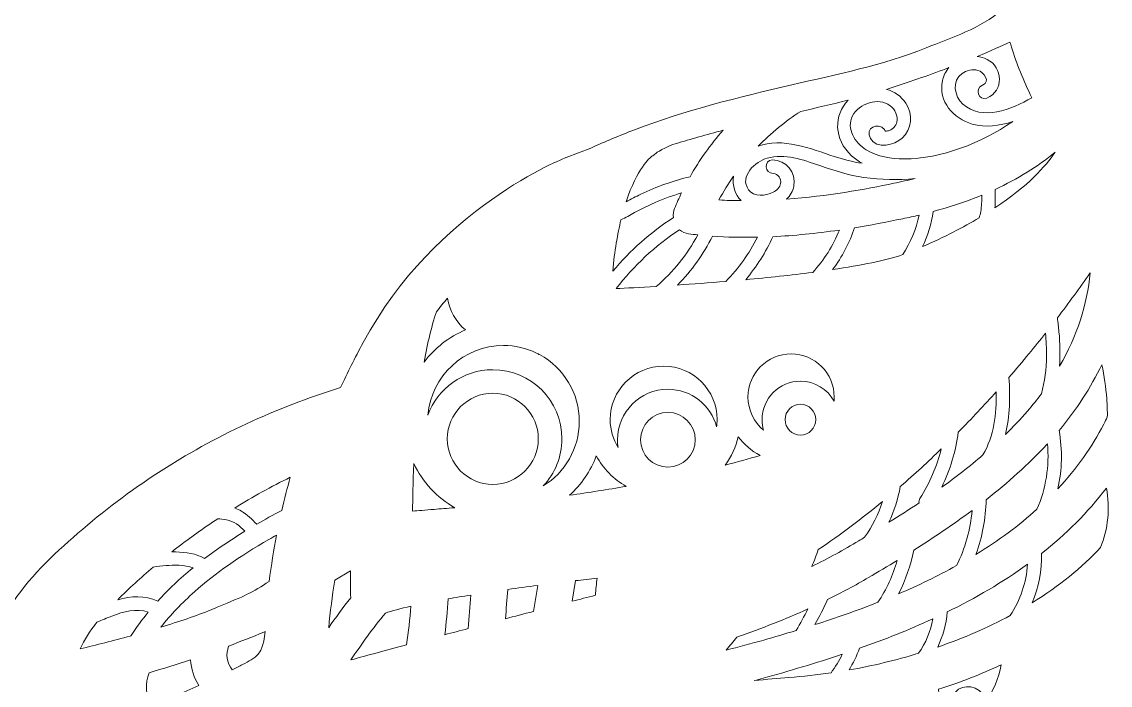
# Model space of a CAD drawing. Header units: millimetres. Extents: x -1630 to 1473, y -391 to 289.
# Drawn here: x 147.1 to 336.1, y -22.3 to 92.8 of the extents above; entities that cross this region are included whole.
import ezdxf

# ---------------------------------------------------------------- set-up
doc = ezdxf.new("R2010")
doc.units = ezdxf.units.MM
doc.header["$MEASUREMENT"] = 0
doc.layers.add('Layer 5', color=7, linetype='Continuous')

msp = doc.modelspace()

# ---------------------------------------------------------------- linework, layer by layer
at = {"layer": 'Layer 5', "lineweight": 0}
for points, knots in [([(424, -276.97), (423.98, -276.95), (423.96, -276.92), (423.93, -276.9), (423.85, -276.71), (423.76, -276.51), (423.67, -276.32), (423.49, -275.98), (423.31, -275.63), (423.12, -275.29), (422.86, -274.76), (422.6, -274.24), (422.34, -273.71), (417.76, -264.51), (412.2, -256.04), (404.69, -248.9), (394.69, -239.37), (383.04, -233.84), (369.02, -233.18), (373.71, -232.21), (378.4, -231.24), (383.74, -230.14), (381.82, -227.93), (380.14, -226.14), (378.62, -224.23), (372.33, -216.34), (366.17, -208.36), (359.82, -200.53), (354.65, -194.16), (348.36, -189.1), (340.79, -185.8), (338.7, -184.89), (336.45, -184.34), (333.35, -183.31), (337.23, -182.54), (340.15, -181.76), (343.12, -181.44), (346.18, -181.1), (349.3, -181.23), (352.56, -181.15), (352.34, -180.22), (352.33, -179.8), (352.15, -179.48), (351.83, -178.9), (351.46, -178.33), (351.03, -177.84), (342.37, -167.78), (334.06, -157.42), (323.76, -148.9), (313.95, -140.78), (303.38, -134.09), (290.87, -130.95), (281.17, -128.51), (271.53, -128.31), (261.84, -131.23), (256.04, -132.98), (250.89, -135.81), (246.35, -139.22), (241.21, -135.99), (236.45, -132.59), (231.33, -129.87), (221.38, -124.57), (210.93, -122.49), (199.99, -126.85), (196.67, -128.17), (193.42, -129.69), (190.16, -131.17), (185.28, -133.38), (180.27, -135.3), (174.84, -134.58), (172.17, -134.23), (169.56, -133.05), (167.06, -131.93), (164.94, -130.98), (164.54, -128.77), (163.88, -126.7), (163.28, -124.84), (162.19, -123.1), (161.14, -121.42), (160.2, -119.91), (159.03, -118.54), (157.86, -116.97), (162.22, -114.88), (164.4, -111.38), (165.68, -107.41), (167.6, -101.44), (168, -96.32), (168.84, -90.72), (169.23, -88.11), (168.9, -85.41), (169.03, -82.76), (169.05, -82.41), (169.93, -82.1), (171.07, -81.31), (169.11, -86), (171.42, -88.61), (173.88, -90.79), (184.76, -100.42), (197.52, -103.99), (211.83, -101.78), (215.96, -101.15), (220, -99.95), (224.07, -99), (224.91, -104.1), (226.43, -105.88), (231.38, -107.15), (233.03, -107.57), (234.78, -107.89), (236.48, -107.86), (239.38, -107.81), (242.28, -107.48), (245.17, -107.2), (254.79, -106.29), (263.38, -102.69), (271.04, -96.9), (273.88, -94.76), (276.45, -92.25), (279.61, -89.49), (282.38, -89.49), (285.79, -89.98), (288.99, -89.4), (299.51, -87.5), (307.45, -81.78), (313, -72.91), (315.35, -72.79), (318.11, -72.87), (320.65, -72.13), (330.64, -69.19), (336.73, -61.74), (341.84, -51.77), (349.07, -37.68), (345.85, -14.08), (345.54, -11.42), (350.23, -3.35), (349.69, 8.31), (348.43, 15.56), (349.11, 16.98), (349.68, 18.16), (349.91, 18.62), (355.65, 29.91), (361.17, 41.21), (363.94, 53.64), (366.69, 65.98), (367.31, 78.74), (366.45, 91.33), (366.36, 92.72), (366.25, 94.1), (366.12, 95.49), (364.89, 108.57), (362.91, 121.54), (359.48, 134.2), (356.32, 145.86), (351.88, 157.37), (346.66, 168.29), (343.67, 174.54), (340.05, 180.52), (335.53, 185.77), (339, 184.67), (343.13, 185.63), (345.19, 188.8), (347.02, 191.61), (346.09, 195.54), (342.67, 196.55), (341.34, 196.94), (339.38, 196.82), (339.01, 195.16), (338.66, 193.6), (340.16, 192.57), (341.53, 192.95), (341.75, 193.01), (341.92, 193.09), (342.07, 193.2), (342.14, 193.16), (342.2, 193.11), (342.26, 193.06), (342.62, 192.77), (342.77, 192.4), (342.8, 191.96), (342.87, 190.89), (341.99, 189.95), (341.15, 189.41), (339.31, 188.24), (337.11, 188.57), (335.26, 189.49), (333.26, 190.47), (331.53, 191.8), (329.66, 192.82), (329.8, 192.85), (329.94, 192.88), (330.08, 192.91), (335.04, 194.07), (338.08, 197.85), (337.58, 203.05), (337.15, 207.56), (332.66, 212.13), (327.97, 209.67), (327.62, 209.49), (327.29, 209.27), (326.99, 209.02), (328.23, 213.11), (328.16, 217.31), (326.65, 221.18), (325, 225.42), (321.93, 228.34), (318.82, 228.62), (316.78, 228.8), (314.98, 227.8), (313.75, 225.79), (312.63, 223.95), (313.51, 221.5), (314.53, 218.65), (316.13, 214.21), (318.12, 208.67), (314, 202.8), (310.86, 198.3), (307.46, 196.34), (305.74, 195.57), (304.48, 195.3), (303.23, 194.94), (302.02, 194.5), (302.02, 194.5), (300.87, 194.22), (300.87, 194.22), (303.93, 198.14), (307.29, 203.87), (307.52, 210.32), (307.96, 222.45), (302.82, 232.61), (293.78, 237.51), (288.42, 240.4), (282.56, 240.75), (279.19, 238.37), (276.99, 236.81), (276.05, 234.26), (276.53, 231.18), (276.97, 228.4), (279.89, 226.72), (283.59, 224.6), (289.36, 221.28), (296.55, 217.14), (297.5, 207.01), (298.04, 201.23), (297.13, 196.85), (296.15, 194), (296.68, 195.92), (296.95, 197.99), (296.75, 200.11), (295.92, 208.9), (291.24, 215.75), (284.23, 218.43), (279.98, 220.06), (275.75, 219.74), (273.46, 217.63), (271.96, 216.23), (271.49, 214.23), (272.16, 211.97), (272.77, 209.9), (275.18, 208.91), (277.97, 207.76), (282.34, 205.95), (287.77, 203.71), (289.37, 196.72), (290.6, 191.28), (289.73, 187.41), (289.14, 185.65), (288.98, 185.46), (288.82, 185.28), (288.66, 185.09), (287.38, 183.55), (286.34, 181.87), (285.4, 180.1), (284.44, 178.32), (284.14, 176.15), (282.98, 174.49), (281.68, 172.62), (279.43, 172.03), (277.57, 170.89), (275.67, 169.73), (273.98, 168.24), (272.57, 166.51), (269.8, 163.11), (268.18, 158.94), (266.98, 154.77), (266.86, 154.34), (267.01, 153.57), (267.31, 153.35), (267.64, 153.12), (268.37, 153.22), (268.79, 153.44), (271.14, 154.65), (273.07, 156.35), (275.58, 157.37), (278.24, 158.45), (281.06, 159.13), (283.93, 159.37), (284.73, 159.43), (285.55, 159.46), (286.32, 159.24), (287.09, 159.02), (287.77, 158.56), (288.43, 158.11), (292.16, 155.58), (296.11, 152.99), (300.6, 152.54), (305, 152.1), (309.22, 153.76), (313.5, 154.49), (319.79, 155.57), (329.14, 152.9), (332.69, 147.2), (333.51, 145.89), (333.97, 144.42), (334.2, 142.89), (334.16, 142.68), (334.17, 142.46), (334.29, 142.26), (334.39, 141.29), (334.42, 140.31), (334.39, 139.34), (334.18, 133.14), (333.15, 127.12), (331.31, 121.2), (329.25, 114.52), (327.17, 107.88), (323.5, 101.85), (321.85, 99.14), (319.78, 96.87), (317.35, 94.87), (313.46, 91.66), (308.72, 90.09), (304.14, 88.28), (296.62, 85.29), (288.68, 83.7), (280.84, 81.87), (271.6, 79.71), (262.41, 77.48), (253.52, 74.08), (250.96, 73.09), (248.43, 72.04), (245.95, 70.9), (245.95, 70.9), (241.68, 69.28), (241.68, 69.28), (241.46, 69.2), (218.95, 60.47), (206.41, 37.16), (204.97, 34.48), (203.66, 31.89), (202.46, 29.34), (191.31, 25.91), (180.65, 20.95), (170.86, 14.61), (165.96, 11.43), (161.28, 7.92), (156.88, 4.08), (152.51, 0.29), (148.21, -3.79), (145.06, -8.68), (142.38, -12.84), (140.54, -17.92), (141.42, -22.81), (137.79, -22.54), (134.3, -22.27), (130.82, -22.27), (124.67, -22.26), (118.89, -23.49), (115.62, -29.01), (109.94, -28.87), (104.64, -28.46), (99.36, -28.66), (92.41, -28.92), (86.13, -31.34), (80.96, -36.12), (72.34, -44.07), (78.66, -49.76), (78.62, -50.13), (76.27, -50.13), (73.89, -50.05), (71.51, -50.15), (66.48, -50.35), (61.46, -50.63), (56.43, -50.9), (47.52, -51.38), (39.22, -54.06), (31.59, -58.55), (23.49, -63.32), (17.44, -69.91), (14.39, -79.12), (12.07, -86.11), (11.17, -93.3), (10.58, -100.55), (10.23, -104.8), (10.3, -104.87), (6, -106.21), (0.67, -107.87), (-4.49, -109.88), (-9.3, -112.82), (-26.36, -123.25), (-35, -138.42), (-34.77, -158.39), (-34.7, -164.46), (-34.04, -170.57), (-33.13, -176.58), (-32.01, -183.87), (-32.48, -200.08), (-32.38, -200.81), (-29.72, -199.14), (-27.09, -197.41), (-24.44, -195.72), (-24.48, -196.71), (-24.9, -197.31), (-25.28, -197.94), (-27.8, -202.13), (-30.7, -206.15), (-32.76, -210.56), (-38.27, -222.32), (-39.86, -234.66), (-36.52, -247.31), (-34.73, -254.08), (-32.19, -260.65), (-30.09, -267.35), (-28.12, -273.65), (-26.3, -280.01), (-24.4, -286.34), (-23.98, -287.75), (-23.53, -289.16), (-22.81, -291.45), (-16.14, -281.11), (-7.29, -274.54), (2.56, -268.2), (2.56, -274.09), (2.57, -279.37), (2.56, -284.65), (2.55, -293.08), (3.83, -301.3), (6.69, -309.22), (9.68, -317.48), (14.24, -324.76), (21.55, -329.9), (26.53, -333.4), (31.65, -336.72), (36.87, -339.85), (43.38, -343.75), (56.15, -354.63), (57.44, -355.53), (58.69, -346.36), (60.72, -339.14), (62.38, -329.99), (63.56, -332.7), (64.57, -334.99), (65.56, -337.3), (71.06, -350.1), (78.27, -361.73), (88.53, -371.34), (98.85, -381.01), (110.9, -387.02), (125.07, -387.76), (132.19, -388.13), (139.4, -387.47), (146.52, -386.86), (152.76, -386.33), (158.94, -385.99), (165.14, -387.06), (166.63, -387.32), (168.15, -387.35), (169.55, -387.48), (167.62, -379.11), (165.76, -371.07), (163.91, -363.03), (165.31, -363.63), (166.18, -364.43), (167.02, -365.26), (173.1, -371.22), (179.64, -376.55), (186.81, -381.19), (199.26, -389.24), (212.84, -391.3), (227.2, -389.3), (234.79, -388.24), (242.32, -386.75), (249.86, -385.35), (257.89, -383.86), (265.89, -383.79), (273.87, -385.67), (275.72, -386.11), (277.52, -386.8), (279.98, -387.57), (279.53, -386.04), (275.77, -377.39), (274.82, -373.72), (273.25, -367.59), (272.29, -361.3), (271, -355.1), (270.38, -352.14), (269.59, -349.22), (268.87, -346.22), (272.45, -348.69), (275.66, -351.31), (279.23, -353.3), (292.43, -360.66), (306.43, -363.53), (321.37, -359.93), (329.54, -357.96), (337.24, -354.74), (344.68, -350.87), (355.85, -345.08), (380.26, -334.01), (381.32, -333.29), (370.33, -325.7), (364.86, -314.1), (356.23, -304.07), (367.04, -307.85), (376.91, -306.64), (386.59, -303.26), (392.33, -301.25), (397.96, -298.87), (403.53, -296.38), (414.88, -291.3), (429.66, -294.27), (430.64, -294.08), (428.36, -288.21), (426.18, -282.59), (424, -276.97)], [0, 0, 0, 0, 1, 1, 1, 2, 2, 2, 3, 3, 3, 4, 4, 4, 5, 5, 5, 6, 6, 6, 7, 7, 7, 8, 8, 8, 9, 9, 9, 10, 10, 10, 11, 11, 11, 12, 12, 12, 13, 13, 13, 14, 14, 14, 15, 15, 15, 16, 16, 16, 17, 17, 17, 18, 18, 18, 19, 19, 19, 20, 20, 20, 21, 21, 21, 22, 22, 22, 23, 23, 23, 24, 24, 24, 25, 25, 25, 26, 26, 26, 27, 27, 27, 28, 28, 28, 29, 29, 29, 30, 30, 30, 31, 31, 31, 32, 32, 32, 33, 33, 33, 34, 34, 34, 35, 35, 35, 36, 36, 36, 37, 37, 37, 38, 38, 38, 39, 39, 39, 40, 40, 40, 41, 41, 41, 42, 42, 42, 43, 43, 43, 44, 44, 44, 45, 45, 45, 46, 46, 46, 47, 47, 47, 48, 48, 48, 49, 49, 49, 50, 50, 50, 51, 51, 51, 52, 52, 52, 53, 53, 53, 54, 54, 54, 55, 55, 55, 56, 56, 56, 57, 57, 57, 58, 58, 58, 59, 59, 59, 60, 60, 60, 61, 61, 61, 62, 62, 62, 63, 63, 63, 64, 64, 64, 65, 65, 65, 66, 66, 66, 67, 67, 67, 68, 68, 68, 69, 69, 69, 70, 70, 70, 71, 71, 71, 72, 72, 72, 73, 73, 73, 74, 74, 74, 75, 75, 75, 76, 76, 76, 77, 77, 77, 78, 78, 78, 79, 79, 79, 80, 80, 80, 81, 81, 81, 82, 82, 82, 83, 83, 83, 84, 84, 84, 85, 85, 85, 86, 86, 86, 87, 87, 87, 88, 88, 88, 89, 89, 89, 90, 90, 90, 91, 91, 91, 92, 92, 92, 93, 93, 93, 94, 94, 94, 95, 95, 95, 96, 96, 96, 97, 97, 97, 98, 98, 98, 99, 99, 99, 100, 100, 100, 101, 101, 101, 102, 102, 102, 103, 103, 103, 104, 104, 104, 105, 105, 105, 106, 106, 106, 107, 107, 107, 108, 108, 108, 109, 109, 109, 110, 110, 110, 111, 111, 111, 112, 112, 112, 113, 113, 113, 114, 114, 114, 115, 115, 115, 116, 116, 116, 117, 117, 117, 118, 118, 118, 119, 119, 119, 120, 120, 120, 121, 121, 121, 122, 122, 122, 123, 123, 123, 124, 124, 124, 125, 125, 125, 126, 126, 126, 127, 127, 127, 128, 128, 128, 129, 129, 129, 130, 130, 130, 131, 131, 131, 132, 132, 132, 133, 133, 133, 134, 134, 134, 135, 135, 135, 136, 136, 136, 137, 137, 137, 138, 138, 138, 139, 139, 139, 140, 140, 140, 141, 141, 141, 142, 142, 142, 143, 143, 143, 144, 144, 144, 145, 145, 145, 146, 146, 146, 147, 147, 147, 148, 148, 148, 149, 149, 149, 150, 150, 150, 151, 151, 151, 152, 152, 152, 153, 153, 153, 154, 154, 154, 155, 155, 155, 156, 156, 156, 157, 157, 157, 158, 158, 158, 159, 159, 159, 160, 160, 160, 161, 161, 161, 162, 162, 162, 163, 163, 163, 164, 164, 164, 165, 165, 165, 166, 166, 166, 167, 167, 167, 168, 168, 168, 169, 169, 169, 170, 170, 170, 171, 171, 171, 172, 172, 172, 173, 173, 173, 174, 174, 174, 174]), ([(310.41, 83.86), (311.14, 84.39), (312.28, 84.62), (313.15, 84.39), (314.14, 84.12), (315.48, 82.43), (313.94, 81.8), (312.54, 81.23), (313.3, 79), (314.7, 79.58), (317.69, 80.8), (317.54, 84.92), (314.74, 86.3), (314.19, 86.58), (313.6, 86.74), (313.01, 86.8), (315.37, 87.78), (317.28, 88.63), (318.71, 89.3), (318.81, 88.95), (318.9, 88.66), (318.97, 88.44), (319.87, 85.55), (321.06, 82.61), (322.51, 79.64), (319.03, 77.6), (313.86, 75.54), (310.54, 78.54), (309.04, 79.9), (308.58, 82.53), (310.41, 83.86)], [0, 0, 0, 0, 1, 1, 1, 2, 2, 2, 3, 3, 3, 4, 4, 4, 5, 5, 5, 6, 6, 6, 7, 7, 7, 8, 8, 8, 9, 9, 9, 10, 10, 10, 10]), ([(291.39, 76.51), (292.52, 78.66), (295.87, 79.79), (297.9, 78.25), (298.72, 77.63), (299.34, 76.43), (299.07, 75.39), (298.9, 74.77), (298.38, 74.2), (297.8, 73.94), (297.63, 73.87), (297.33, 73.86), (297.08, 73.83), (297.04, 73.93), (297, 74.02), (296.93, 74.11), (295.75, 75.56), (293.51, 74.33), (294.49, 72.58), (295.59, 70.61), (298.67, 71.44), (299.98, 72.62), (301.73, 74.18), (301.88, 76.75), (300.64, 78.68), (299.84, 79.93), (298.63, 80.73), (297.27, 81.08), (297.48, 81.15), (297.69, 81.21), (297.89, 81.28), (301.76, 82.53), (305.17, 83.75), (308.12, 84.87), (307.57, 84.23), (307.16, 83.46), (306.99, 82.59), (306.25, 79.01), (308.88, 76.01), (312.18, 75.07), (314.49, 74.42), (316.91, 74.74), (319.2, 75.51), (313.6, 71.74), (306.9, 69.07), (300.33, 69.02), (298.08, 69), (295.7, 69.41), (293.76, 70.61), (291.86, 71.79), (290.22, 74.25), (291.39, 76.51)], [0, 0, 0, 0, 1, 1, 1, 2, 2, 2, 3, 3, 3, 4, 4, 4, 5, 5, 5, 6, 6, 6, 7, 7, 7, 8, 8, 8, 9, 9, 9, 10, 10, 10, 11, 11, 11, 12, 12, 12, 13, 13, 13, 14, 14, 14, 15, 15, 15, 16, 16, 16, 17, 17, 17, 17]), ([(282.39, 77.26), (285.13, 77.89), (287.92, 78.54), (290.61, 79.22), (288.11, 76.67), (288.08, 72.38), (291.22, 69.57), (291.8, 69.06), (292.41, 68.62), (293.06, 68.26), (291.42, 68.53), (289.8, 68.93), (288.21, 69.45), (284.33, 70.74), (279.06, 72.85), (274.99, 71.21), (277.2, 73.5), (279.68, 75.53), (282.39, 77.26)], [0, 0, 0, 0, 1, 1, 1, 2, 2, 2, 3, 3, 3, 4, 4, 4, 5, 5, 5, 6, 6, 6, 6]), ([(256.56, 69.49), (256.74, 69.59), (256.9, 69.71), (257.04, 69.86), (257.36, 70.12), (258.8, 71.09), (260.73, 71.68), (263.31, 72.47), (266.01, 73.24), (268.91, 74), (266.72, 71.52), (264.79, 68.81), (263.16, 65.93), (260.22, 65.24), (257.36, 64.22), (254.62, 62.9), (253.75, 62.48), (252.9, 62.04), (252.06, 61.59), (253.97, 67.35), (256.22, 69.23), (256.56, 69.49)], [0, 0, 0, 0, 1, 1, 1, 2, 2, 2, 3, 3, 3, 4, 4, 4, 5, 5, 5, 6, 6, 6, 7, 7, 7, 7]), ([(276.57, 69.16), (279.63, 70), (282.8, 68.87), (285.68, 67.86), (288.2, 66.98), (290.71, 66.2), (293.36, 65.81), (296.3, 65.38), (299.29, 65.32), (302.23, 65.62), (301.04, 65.33), (299.82, 65.05), (298.55, 64.79), (293.57, 63.76), (287.03, 62.56), (279.94, 62.04), (280.58, 62.64), (281.04, 63.4), (281.21, 64.31), (281.64, 66.66), (279.82, 68.88), (277.47, 68.84), (275.95, 68.81), (276.11, 66.46), (277.62, 66.49), (278.49, 66.5), (279.01, 65.56), (278.9, 64.77), (278.8, 64.05), (278.18, 63.55), (277.58, 63.23), (276.36, 62.57), (274.23, 62.41), (273.32, 63.68), (271.64, 65.99), (274.55, 68.61), (276.57, 69.16)], [0, 0, 0, 0, 1, 1, 1, 2, 2, 2, 3, 3, 3, 4, 4, 4, 5, 5, 5, 6, 6, 6, 7, 7, 7, 8, 8, 8, 9, 9, 9, 10, 10, 10, 11, 11, 11, 12, 12, 12, 12]), ([(326.54, 70.18), (324.93, 67.75), (321.86, 64.32), (316.09, 60.51), (316.2, 61.57), (316.19, 62.65), (316.14, 63.73), (320.07, 65.55), (323.54, 67.69), (326.54, 70.18)], [0, 0, 0, 0, 1, 1, 1, 2, 2, 2, 3, 3, 3, 3]), ([(272.04, 61.78), (270.76, 61.79), (269.48, 61.83), (268.19, 61.91), (268.95, 63.33), (269.8, 64.7), (270.71, 66.01), (270.49, 64.42), (270.96, 62.85), (272.04, 61.78)], [0, 0, 0, 0, 1, 1, 1, 2, 2, 2, 3, 3, 3, 3]), ([(251.17, 58.44), (251.62, 58.67), (252.04, 58.88), (252.35, 59.06), (253.89, 59.95), (255.46, 60.75), (257.09, 61.45), (258.59, 62.1), (260.12, 62.66), (261.69, 63.13), (261.26, 62.24), (260.86, 61.34), (260.49, 60.43), (260.29, 59.93), (260.22, 59.38), (260.27, 58.84), (256.31, 56.27), (252.77, 53.13), (249.74, 49.54), (250.07, 53.07), (250.58, 56), (251.17, 58.44)], [0, 0, 0, 0, 1, 1, 1, 2, 2, 2, 3, 3, 3, 4, 4, 4, 5, 5, 5, 6, 6, 6, 7, 7, 7, 7]), ([(313.64, 59.91), (313.57, 59.53), (313.48, 59.16), (313.37, 58.8), (310.63, 57.17), (307.38, 55.49), (303.55, 53.81), (304.44, 55.74), (305.07, 57.78), (305.41, 59.91), (308.42, 60.72), (311.22, 61.66), (313.82, 62.72), (313.84, 61.78), (313.8, 60.84), (313.64, 59.91)], [0, 0, 0, 0, 1, 1, 1, 2, 2, 2, 3, 3, 3, 4, 4, 4, 5, 5, 5, 5]), ([(300.12, 52.41), (297.13, 51.4), (292.82, 50.55), (287.93, 49.82), (289.57, 52.02), (290.86, 54.47), (291.75, 57.09), (294.42, 57.52), (297.21, 58.04), (300.13, 58.65), (300.13, 58.65), (300.13, 58.65), (300.13, 58.65), (301.09, 58.85), (302.02, 59.06), (302.94, 59.28), (302.42, 56.84), (301.47, 54.52), (300.12, 52.41)], [0, 0, 0, 0, 1, 1, 1, 2, 2, 2, 3, 3, 3, 4, 4, 4, 5, 5, 5, 6, 6, 6, 6]), ([(257.31, 46.9), (254.48, 46.73), (252.06, 46.6), (250.31, 46.52), (253.39, 50.5), (257.12, 53.94), (261.34, 56.73), (261.78, 56.35), (262.33, 56.1), (262.92, 56.02), (263.45, 55.96), (263.98, 55.9), (264.51, 55.84), (262.67, 52.42), (260.24, 49.41), (257.31, 46.9)], [0, 0, 0, 0, 1, 1, 1, 2, 2, 2, 3, 3, 3, 4, 4, 4, 5, 5, 5, 5]), ([(267.05, 55.62), (269.58, 55.44), (272.19, 55.38), (274.89, 55.44), (273.44, 52.6), (271.6, 50.03), (269.39, 47.77), (266.46, 47.52), (263.62, 47.32), (261.01, 47.14), (263.44, 49.63), (265.48, 52.48), (267.05, 55.62)], [0, 0, 0, 0, 1, 1, 1, 2, 2, 2, 3, 3, 3, 4, 4, 4, 4]), ([(284.47, 49.34), (280.71, 48.85), (276.73, 48.43), (272.83, 48.07), (274.72, 50.33), (276.31, 52.83), (277.56, 55.53), (281.19, 55.71), (285, 56.09), (289.1, 56.68), (288.02, 53.97), (286.45, 51.5), (284.47, 49.34)], [0, 0, 0, 0, 1, 1, 1, 2, 2, 2, 3, 3, 3, 4, 4, 4, 4]), ([(332.62, 49.24), (332.17, 43.81), (330.36, 38.3), (327.34, 33.06), (327.46, 35.04), (327.41, 37.02), (327.23, 39), (327.16, 39.82), (327.06, 40.64), (326.95, 41.45), (328.91, 44.02), (330.81, 46.62), (332.62, 49.24)], [0, 0, 0, 0, 1, 1, 1, 2, 2, 2, 3, 3, 3, 4, 4, 4, 4]), ([(219.12, 42.51), (219.74, 43.29), (220.39, 44.08), (221.07, 44.87), (221.4, 42.71), (222.5, 40.76), (224.16, 39.35), (221.31, 38.16), (218.84, 36.21), (217, 33.77), (217.59, 37.15), (218.3, 40.07), (219.12, 42.51)], [0, 0, 0, 0, 1, 1, 1, 2, 2, 2, 3, 3, 3, 4, 4, 4, 4]), ([(318.54, 31.11), (319.77, 32.53), (320.93, 33.91), (322.02, 35.23), (322.99, 36.4), (323.95, 37.59), (324.89, 38.79), (325.01, 37.46), (325.08, 36.12), (325.06, 34.79), (325.04, 32.6), (324.77, 30.39), (324.19, 28.28), (323.43, 27.27), (322.63, 26.26), (321.78, 25.28), (320.55, 23.87), (319.27, 22.53), (317.94, 21.23), (318.72, 24.39), (318.77, 27.76), (318.54, 31.11)], [0, 0, 0, 0, 1, 1, 1, 2, 2, 2, 3, 3, 3, 4, 4, 4, 5, 5, 5, 6, 6, 6, 7, 7, 7, 7]), ([(237.05, 35.06), (241.3, 32.74), (243.94, 28.31), (243.94, 23.48), (243.94, 18.75), (241.44, 14.6), (237.69, 12.28), (239.69, 14.42), (240.92, 17.3), (240.92, 20.46), (240.92, 27.07), (235.54, 32.45), (228.92, 32.45), (223.75, 32.45), (219.33, 29.17), (217.65, 24.57), (218.21, 31.32), (223.88, 36.65), (230.77, 36.65), (232.78, 36.65), (234.71, 36.21), (236.52, 35.33), (236.68, 35.22), (236.86, 35.12), (237.05, 35.06)], [0, 0, 0, 0, 1, 1, 1, 2, 2, 2, 3, 3, 3, 4, 4, 4, 5, 5, 5, 6, 6, 6, 7, 7, 7, 8, 8, 8, 8]), ([(275.93, 21.95), (274.26, 23.34), (273.23, 25.42), (273.23, 27.71), (273.23, 31.84), (276.59, 35.2), (280.72, 35.2), (284.85, 35.2), (288.2, 31.84), (288.2, 27.71), (288.2, 27.48), (288.19, 27.24), (288.17, 27.01), (287.03, 29.06), (284.84, 30.46), (282.34, 30.46), (278.66, 30.46), (275.67, 27.46), (275.67, 23.79), (275.67, 23.16), (275.75, 22.54), (275.93, 21.95)], [0, 0, 0, 0, 1, 1, 1, 2, 2, 2, 3, 3, 3, 4, 4, 4, 5, 5, 5, 6, 6, 6, 7, 7, 7, 7]), ([(258.59, 33.07), (263.71, 33.07), (267.87, 28.9), (267.87, 23.79), (267.87, 23.37), (267.84, 22.95), (267.78, 22.54), (266.79, 26.28), (263.38, 29.05), (259.32, 29.05), (254.5, 29.05), (250.57, 25.12), (250.57, 20.3), (250.57, 19.84), (250.61, 19.39), (250.68, 18.94), (249.8, 20.38), (249.3, 22.05), (249.3, 23.79), (249.3, 28.9), (253.47, 33.07), (258.59, 33.07)], [0, 0, 0, 0, 1, 1, 1, 2, 2, 2, 3, 3, 3, 4, 4, 4, 5, 5, 5, 6, 6, 6, 7, 7, 7, 7]), ([(334.66, 33.31), (335.09, 31.36), (335.39, 29.39), (335.52, 27.39), (335.59, 26.36), (335.65, 25.3), (335.62, 24.24), (335.43, 23.83), (335.23, 23.43), (335.02, 23.02), (332.97, 19.04), (330.3, 15.29), (327.04, 11.8), (327.79, 15.11), (327.86, 18.55), (327.25, 21.91), (330.28, 25.54), (332.76, 29.37), (334.66, 33.31)], [0, 0, 0, 0, 1, 1, 1, 2, 2, 2, 3, 3, 3, 4, 4, 4, 5, 5, 5, 6, 6, 6, 6]), ([(228.92, 12.55), (224.56, 12.55), (221.02, 16.1), (221.02, 20.46), (221.02, 24.82), (224.56, 28.36), (228.92, 28.36), (233.28, 28.36), (236.82, 24.82), (236.82, 20.46), (236.82, 16.1), (233.28, 12.55), (228.92, 12.55)], [0, 0, 0, 0, 1, 1, 1, 2, 2, 2, 3, 3, 3, 4, 4, 4, 4]), ([(314.03, 17.66), (311.74, 15.69), (309.33, 13.83), (306.87, 12.07), (308.34, 15.08), (309.3, 18.3), (309.75, 21.62), (312.1, 24), (314.3, 26.34), (316.33, 28.61), (316.42, 24.77), (315.94, 20.97), (314.03, 17.66)], [0, 0, 0, 0, 1, 1, 1, 2, 2, 2, 3, 3, 3, 4, 4, 4, 4]), ([(254.57, 20.3), (254.57, 22.92), (256.7, 25.05), (259.32, 25.05), (261.94, 25.05), (264.07, 22.92), (264.07, 20.3), (264.07, 17.68), (261.94, 15.55), (259.32, 15.55), (256.7, 15.55), (254.57, 17.68), (254.57, 20.3)], [0, 0, 0, 0, 1, 1, 1, 2, 2, 2, 3, 3, 3, 4, 4, 4, 4]), ([(282.34, 26.46), (283.81, 26.46), (285.01, 25.26), (285.01, 23.79), (285.01, 22.31), (283.81, 21.12), (282.34, 21.12), (280.86, 21.12), (279.67, 22.31), (279.67, 23.79), (279.67, 25.26), (280.86, 26.46), (282.34, 26.46)], [0, 0, 0, 0, 1, 1, 1, 2, 2, 2, 3, 3, 3, 4, 4, 4, 4]), ([(271.54, 20.82), (272.55, 19.48), (273.85, 18.37), (275.33, 17.57), (273.35, 16.99), (271.33, 16.43), (269.28, 15.91), (270.36, 17.37), (271.13, 19.04), (271.54, 20.82)], [0, 0, 0, 0, 1, 1, 1, 2, 2, 2, 3, 3, 3, 3]), ([(325.13, 19.5), (325.16, 19.54), (325.19, 19.57), (325.22, 19.6), (325.6, 15.73), (324.97, 11.83), (323.4, 8.23), (320.29, 5.43), (316.75, 2.81), (312.8, 0.4), (313.92, 3.43), (314.53, 6.63), (314.58, 9.89), (318.33, 12.83), (321.89, 16.01), (325.13, 19.5)], [0, 0, 0, 0, 1, 1, 1, 2, 2, 2, 3, 3, 3, 4, 4, 4, 5, 5, 5, 5]), ([(246.89, 17.49), (248.08, 15.28), (249.88, 13.45), (252.07, 12.21), (248.88, 11.65), (245.59, 11.14), (242.23, 10.67), (244.3, 12.53), (245.91, 14.88), (246.89, 17.49)], [0, 0, 0, 0, 1, 1, 1, 2, 2, 2, 3, 3, 3, 3]), ([(306.8, 18.7), (306.03, 15.69), (304.79, 12.8), (303.09, 10.12), (302.91, 9.85), (302.88, 9.58), (302.94, 9.35), (301.21, 8.19), (299.45, 7.07), (297.7, 5.97), (298.62, 7.94), (299.28, 10.03), (299.68, 12.18), (302.17, 14.34), (304.55, 16.53), (306.8, 18.7)], [0, 0, 0, 0, 1, 1, 1, 2, 2, 2, 3, 3, 3, 4, 4, 4, 5, 5, 5, 5]), ([(215.21, 16.16), (216.72, 12.96), (219.2, 10.27), (222.31, 8.51), (221, 8.4), (219.8, 8.3), (218.74, 8.22), (217.14, 8.09), (215.93, 8), (214.99, 7.91), (215, 9.93), (215.05, 12.81), (215.21, 16.16)], [0, 0, 0, 0, 1, 1, 1, 2, 2, 2, 3, 3, 3, 4, 4, 4, 4]), ([(192.28, 8.05), (190.75, 7.24), (189.3, 6.44), (187.92, 5.64), (187.13, 6.49), (186.29, 7.29), (185.28, 7.89), (184.91, 8.12), (184.51, 8.31), (184.1, 8.45), (187.23, 10.38), (190.45, 12.17), (193.76, 13.79), (193.22, 11.92), (192.74, 10.02), (192.28, 8.05)], [0, 0, 0, 0, 1, 1, 1, 2, 2, 2, 3, 3, 3, 4, 4, 4, 5, 5, 5, 5]), ([(322.6, -7.98), (323.7, -5.29), (324.26, -2.39), (324.2, 0.55), (328.4, 3.87), (332.22, 7.63), (335.48, 11.92), (336.12, 8.44), (335.76, 4.88), (334.45, 1.59), (331.23, -1.88), (327.26, -5.09), (322.6, -7.98)], [0, 0, 0, 0, 1, 1, 1, 2, 2, 2, 3, 3, 3, 4, 4, 4, 4]), ([(296.61, 9.59), (295.88, 7.38), (294.83, 5.29), (293.47, 3.37), (293.14, 3.17), (292.8, 2.97), (292.47, 2.77), (289.86, 1.19), (287.13, -0.29), (284.29, -1.69), (284.72, -0.74), (285.1, 0.24), (285.43, 1.23), (289.35, 3.88), (293.09, 6.69), (296.61, 9.59)], [0, 0, 0, 0, 1, 1, 1, 2, 2, 2, 3, 3, 3, 4, 4, 4, 5, 5, 5, 5]), ([(299.36, -6.45), (300.59, -4.05), (301.48, -1.51), (302.01, 1.14), (305.44, 3.3), (308.84, 5.58), (312.13, 8.02), (311.85, 4.69), (310.95, 1.45), (309.44, -1.55), (306.15, -3.37), (302.77, -4.99), (299.36, -6.45)], [0, 0, 0, 0, 1, 1, 1, 2, 2, 2, 3, 3, 3, 4, 4, 4, 4]), ([(174.05, 1.52), (176.35, 3.29), (178.71, 4.98), (181.15, 6.58), (181.62, 6.54), (182.12, 6.51), (182.65, 6.42), (183.93, 6.18), (184.97, 5.36), (185.87, 4.42), (184.59, 3.64), (183.37, 2.86), (182.21, 2.07), (181.05, 1.29), (179.94, 0.49), (178.88, -0.31), (177.43, 0.58), (175.59, 0.77), (173.85, 0.83), (173.63, 0.84), (173.4, 0.84), (173.18, 0.84), (173.47, 1.07), (173.76, 1.29), (174.05, 1.52)], [0, 0, 0, 0, 1, 1, 1, 2, 2, 2, 3, 3, 3, 4, 4, 4, 5, 5, 5, 6, 6, 6, 7, 7, 7, 8, 8, 8, 8]), ([(190.05, 3), (190.47, 3.25), (190.92, 3.5), (191.38, 3.75), (190.89, 1.19), (190.46, -1.46), (190.07, -4.3), (188.8, -5.11), (187.49, -5.94), (186.17, -6.58), (185.2, -7.04), (183.06, -7.94), (181.63, -8.53), (180.76, -8.9), (180.3, -9.09), (180.03, -9.22), (177.36, -10.26), (174.47, -11.25), (171.27, -12.23), (172.98, -10.07), (174.95, -8), (177.15, -6.06), (180.71, -2.9), (184.93, 0.06), (190.05, 3)], [0, 0, 0, 0, 1, 1, 1, 2, 2, 2, 3, 3, 3, 4, 4, 4, 5, 5, 5, 6, 6, 6, 7, 7, 7, 8, 8, 8, 8]), ([(169.93, -1.82), (170.67, -1.68), (171.42, -1.58), (172.18, -1.53), (173.46, -1.46), (175.4, -1.37), (176.87, -1.9), (174.59, -3.77), (172.55, -5.69), (170.73, -7.69), (168.47, -6.7), (166.11, -6.79), (163.79, -7.45), (165.74, -5.52), (167.79, -3.64), (169.93, -1.82)], [0, 0, 0, 0, 1, 1, 1, 2, 2, 2, 3, 3, 3, 4, 4, 4, 5, 5, 5, 5]), ([(284.85, -11.78), (285.63, -10.36), (286.36, -8.91), (287.05, -7.44), (289.5, -6.23), (291.87, -4.96), (294.16, -3.61), (295.82, -2.64), (297.49, -1.65), (299.15, -0.63), (298.41, -3.21), (297.29, -5.65), (295.79, -7.91), (292.11, -9.36), (288.43, -10.64), (284.85, -11.78)], [0, 0, 0, 0, 1, 1, 1, 2, 2, 2, 3, 3, 3, 4, 4, 4, 5, 5, 5, 5]), ([(318.77, -10.19), (314.86, -12.29), (310.63, -14.13), (306.18, -15.67), (307.1, -13.76), (307.65, -11.72), (307.82, -9.58), (312.74, -7.18), (317.44, -4.45), (321.79, -1.29), (321.54, -4.47), (320.51, -7.51), (318.77, -10.19)], [0, 0, 0, 0, 1, 1, 1, 2, 2, 2, 3, 3, 3, 4, 4, 4, 4]), ([(201.46, -4.06), (201.46, -4.06), (204.18, -2.45), (204.18, -2.45), (204.18, -4.1), (204.2, -5.66), (204.24, -7.11), (202.9, -8.81), (201.63, -10.57), (200.42, -12.32), (200.7, -9.58), (201.05, -6.82), (201.46, -4.06)], [0, 0, 0, 0, 1, 1, 1, 2, 2, 2, 3, 3, 3, 4, 4, 4, 4]), ([(242.71, -7.73), (242.71, -7.73), (243.3, -4.15), (243.3, -4.15), (244.53, -4.01), (245.78, -3.86), (247.04, -3.71), (246.9, -4.69), (246.8, -5.69), (246.73, -6.69), (245.35, -7.04), (244.01, -7.39), (242.71, -7.73)], [0, 0, 0, 0, 1, 1, 1, 2, 2, 2, 3, 3, 3, 4, 4, 4, 4]), ([(231.11, -10.76), (231.24, -9.07), (231.38, -7.37), (231.55, -5.68), (233.2, -5.45), (234.93, -5.21), (236.73, -4.98), (236.73, -4.98), (235.97, -9.49), (235.97, -9.49), (234.29, -9.93), (232.67, -10.35), (231.11, -10.76)], [0, 0, 0, 0, 1, 1, 1, 2, 2, 2, 3, 3, 3, 4, 4, 4, 4]), ([(225.09, -6.65), (224.92, -8.58), (224.77, -10.53), (224.64, -12.46), (223.23, -12.83), (221.88, -13.19), (220.59, -13.53), (220.83, -11.48), (221.02, -9.39), (221.16, -7.3), (222.39, -7.09), (223.71, -6.87), (225.09, -6.65)], [0, 0, 0, 0, 1, 1, 1, 2, 2, 2, 3, 3, 3, 4, 4, 4, 4]), ([(160.19, -11.37), (161.04, -10.98), (161.91, -10.63), (162.78, -10.29), (164.82, -9.49), (167, -8.92), (169.1, -9.59), (168.03, -10.9), (167.03, -12.27), (166.12, -13.68), (166.06, -13.71), (166.01, -13.74), (165.96, -13.77), (163.05, -14.56), (160.09, -15.3), (157.25, -16), (157.98, -14.45), (158.95, -12.93), (160.19, -11.37)], [0, 0, 0, 0, 1, 1, 1, 2, 2, 2, 3, 3, 3, 4, 4, 4, 5, 5, 5, 6, 6, 6, 6]), ([(210.26, -9.79), (211.37, -9.4), (212.86, -9), (214.71, -8.58), (214.53, -10.79), (214.27, -13.04), (213.96, -15.29), (210.35, -16.25), (207.11, -17.12), (204.29, -17.89), (206.11, -15.19), (208.11, -12.34), (210.26, -9.79)], [0, 0, 0, 0, 1, 1, 1, 2, 2, 2, 3, 3, 3, 4, 4, 4, 4]), ([(283.63, -9.06), (282.98, -10.33), (282.3, -11.57), (281.59, -12.8), (279.67, -13.38), (277.79, -13.93), (275.97, -14.45), (273.79, -15.07), (271.62, -15.65), (269.43, -16.2), (270.06, -15.47), (270.68, -14.72), (271.27, -13.94), (275.66, -12.44), (279.76, -10.82), (283.63, -9.06)], [0, 0, 0, 0, 1, 1, 1, 2, 2, 2, 3, 3, 3, 4, 4, 4, 5, 5, 5, 5]), ([(292.6, -15.89), (296.91, -14.37), (301.18, -12.68), (305.31, -10.77), (304.95, -12.92), (304.12, -14.94), (302.84, -16.76), (298.94, -17.95), (294.9, -18.92), (290.78, -19.65), (291.48, -18.45), (292.09, -17.2), (292.6, -15.89)], [0, 0, 0, 0, 1, 1, 1, 2, 2, 2, 3, 3, 3, 4, 4, 4, 4]), ([(188.17, -16.93), (187.52, -17.61), (186.56, -18.14), (185.46, -18.71), (184.89, -19), (184.31, -19.3), (183.68, -19.61), (182.74, -18.41), (182.5, -16.88), (183.05, -15.5), (185.12, -14.71), (187.17, -13.91), (189.14, -13.09), (189.22, -13.06), (189.3, -13.02), (189.39, -12.98), (189.14, -15.54), (188.54, -16.54), (188.17, -16.93)], [0, 0, 0, 0, 1, 1, 1, 2, 2, 2, 3, 3, 3, 4, 4, 4, 5, 5, 5, 6, 6, 6, 6]), ([(274.29, -21.5), (274.81, -21.36), (275.33, -21.22), (275.85, -21.08), (280.39, -19.82), (285.01, -18.46), (289.61, -16.92), (289.04, -18.05), (288.39, -19.13), (287.65, -20.15), (285.23, -20.51), (282.78, -20.78), (280.32, -20.96), (278.45, -21.1), (276.44, -21.28), (274.29, -21.5)], [0, 0, 0, 0, 1, 1, 1, 2, 2, 2, 3, 3, 3, 4, 4, 4, 5, 5, 5, 5]), ([(176.43, -17.86), (176.56, -19.45), (177.05, -21), (177.86, -22.37), (175.09, -23.61), (172.26, -24.77), (169.42, -25.85), (168.64, -24.01), (168.57, -21.96), (169.23, -20.13), (171.64, -19.42), (174.06, -18.66), (176.43, -17.86)], [0, 0, 0, 0, 1, 1, 1, 2, 2, 2, 3, 3, 3, 4, 4, 4, 4]), ([(314.53, -25.06), (314.44, -24.59), (314.24, -24.13), (313.91, -23.73), (312.58, -22.08), (309.69, -22.11), (308.82, -24.18), (308.24, -25.57), (310.35, -26.61), (310.94, -25.21), (311.4, -24.11), (312.19, -25.74), (312.17, -26.1), (312.13, -26.61), (311.74, -27.04), (311.35, -27.33), (310.54, -27.93), (309.47, -27.93), (308.58, -27.5), (306.85, -26.66), (306.28, -24.79), (306.33, -22.99), (310.11, -21.78), (313.76, -20.36), (317.21, -18.77), (316.76, -21.09), (315.83, -23.22), (314.53, -25.06)], [0, 0, 0, 0, 1, 1, 1, 2, 2, 2, 3, 3, 3, 4, 4, 4, 5, 5, 5, 6, 6, 6, 7, 7, 7, 8, 8, 8, 9, 9, 9, 9])]:
    msp.add_open_spline(points, degree=3, knots=knots, dxfattribs=at)

doc.saveas('drawing.dxf')
